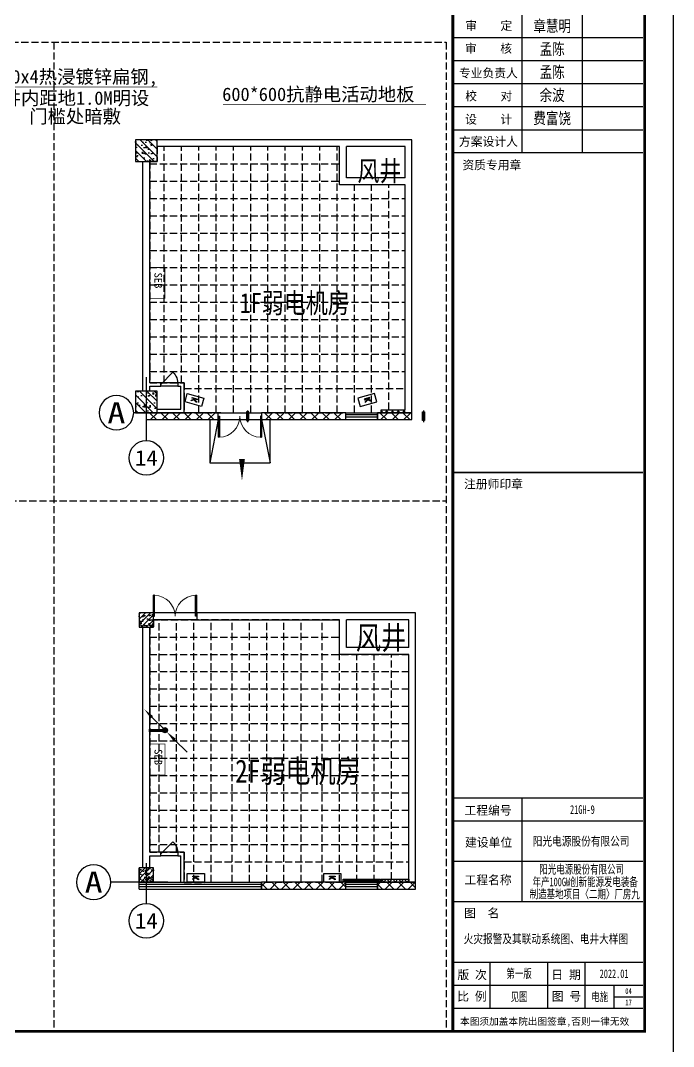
# Model space of a CAD drawing. Header units: millimetres. Extents: x -633009578 to 5705885, y -633235091 to 2571734.
# Drawn here: x 2521682 to 2544355, y 2071146 to 2106762 of the extents above; entities that cross this region are included whole.
import ezdxf
from ezdxf.enums import TextEntityAlignment as Align

# ---------------------------------------------------------------- set-up
doc = ezdxf.new("R2010")
doc.units = ezdxf.units.MM
doc.header["$LTSCALE"] = 1000
doc.header["$MEASUREMENT"] = 0
doc.linetypes.add('__DASH', pattern=[0.35, 0.25, -0.1])
doc.linetypes.add('DASH', pattern=[0.35, 0.25, -0.1])
doc.layers.get('0').update_dxf_attribs({"color": 9})
for name, color, linetype in [('A-COLUM(柱)', 255, 'Continuous'), ('A-DI-S(箭头)', 76, 'Continuous'), ('A-DOOR(门）', 4, 'Continuous'), ('A-EQPM(设备)', 15, 'Continuous'), ('A-FLOR(看线)', 8, 'Continuous'), ('A-HATH(填充)', 8, 'Continuous'), ('A-LM-QPM(设备)', 8, 'Continuous'), ('A-LM-RAIL(栏杆)', 167, 'Continuous'), ('A-STAR(楼梯)', 51, 'Continuous'), ('A-TEXT(房间)', 243, 'Continuous'), ('A-WALL(墙)', 255, 'Continuous'), ('A-WINDOW（窗）', 4, 'Continuous'), ('AXIS_TEXT', 7, 'Continuous'), ('C-AXIS(轴号)', 3, 'Continuous'), ('PUB_TEXT', 7, 'Continuous'), ('WALL', 9, 'Continuous'), ('WSB', 1, 'Continuous'), ('电-弱电平面-箭头', 3, 'Continuous'), ('电-强电平面-标注', 3, 'Continuous'), ('电-接地防雷-接地线', 132, 'Continuous'), ('设备-箱柜', 3, 'Continuous'), ('院图签、封面151013$0$PUB_TITLE', 153, 'Continuous'), ('院图签、封面151013$0$图签文字', 4, 'Continuous')]:
    doc.layers.add(name, color=color, linetype=linetype)
doc.styles.add('_TCH_AXIS', font='simhei.ttf', dxfattribs={"bigfont": 'GBCBIG'})
doc.styles.add('_TCH_DIM', font='simhei.ttf', dxfattribs={"width": 0.8, "bigfont": 'hztxt.shx'})
doc.styles.add('COMPLEX', font='simhei.ttf')
doc.styles.add('ELEC-DIM', font='simhei.ttf')
doc.styles.add('IDQSTYLE', font='simhei.ttf', dxfattribs={"width": 0.707, "bigfont": 'hztxt.shx'})
doc.styles.get("Standard").update_dxf_attribs({"font": 'simhei.ttf', "bigfont": 'hztxt.shx'})
doc.styles.add('TXT', font='simhei.ttf', dxfattribs={"width": 0.8, "bigfont": 'hztxt.shx'})
doc.styles.add('宋', font='simhei.ttf', dxfattribs={"width": 0.8})
doc.styles.add('院图签、封面151013$0$-宋体', font='simhei.ttf', dxfattribs={"width": 0.8})
doc.linetypes.add('GDLine', pattern='A,1,-3,5.8,["|",Standard,S=4,R=-45,X=-1.407,Y=-0.7],-0.1,["|",Standard,S=4,R=-45,X=-1.407,Y=-0.7],-0.1,["|",Standard,S=4,R=-45,X=-1.407,Y=-0.7],-0.1,["|",Standard,S=4,R=-45,X=-1.407,Y=-0.7],-0.1,5.8,-3,1', length=20)
pattern_1 = [(45, (-2077107.524803945, -1360793.48396524), (-200.0002033111466, 200.0002033111467), []), (135, (-2077107.524803945, -1360793.48396524), (-200.0002033111467, -200.0002033111466), [])]
pattern_2 = [(45, (-2077107.524803961, -1172844.483965243), (-200.0002033111466, 200.0002033111467), []), (135, (-2077107.524803961, -1172844.483965243), (-200.0002033111467, -200.0002033111466), [])]

# ---------------------------------------------------------------- blocks, each defined once
blk = doc.blocks.new('_AXISO')
blk.add_circle((0, 0), 0.5)
at = {"layer": 'AXIS_TEXT', "style": 'COMPLEX', "width": 1.041666666666667}
blk.add_attdef('A', text='', height=0.56, dxfattribs=at).set_placement((-0.25, -0.28), (0.25, -0.28), align=Align.FIT)
blk = doc.blocks.new('VdFDAFDFfasdgfswgre')
at = {"layer": 'A-LM-QPM(设备)'}
for p, q in [((-18.82899837940931, -406.182118716184), (32.44091908354312, -219.865729555022)), ((26.97990751266479, -333.232229411602), (5.094279481098056, -412.765245873481)), ((49.2817729152739, -324.0305588338524), (26.97990751266479, -333.232229411602)), ((26.97990751266479, -333.232229411602), (49.2817729152739, -324.0305588338524)), ((67.04131023027003, -429.8116214922629), (26.97990751266479, -333.232229411602)), ((32.44091908354312, -219.865729555022), (56.36419694311917, -226.448856712319)), ((56.36419694311917, -226.448856712319), (37.18157476373017, -296.1590703437105)), ((37.18157476373017, -296.1590703437105), (49.2817729152739, -324.0305588338524)), ((49.2817729152739, -324.0305588338524), (125.9159782715142, -245.5878820237704)), ((153.1663345098495, -253.0865434217267), (58.93851659074426, -349.0140868732706)), ((58.93851659074426, -349.0140868732706), (97.61874484550208, -438.2258171304129)), ((125.9159782715142, -245.5878820237704), (153.1663345098495, -253.0865434217267)), ((5.094279481098056, -412.765245873481), (-18.82899837940931, -406.182118716184)), ((97.61874484550208, -438.2258171304129), (67.04131023027003, -429.8116214922629))]:
    blk.add_line(p, q, dxfattribs=at)
blk.add_lwpolyline([(0, 0), (289.248551459983, -79.59444376500323), (130.0596639309078, -658.0915466849692), (-159.1888875309378, -578.4971029208973)], close=True, dxfattribs=at)
blk = doc.blocks.new('31231')
at = {"layer": 'A-EQPM(设备)', "linetype": 'DASH', "ltscale": 500}
blk.add_lwpolyline([(46963.81837394973, 1033204.040788963), (46963.81837394973, 1032804.040788963)], dxfattribs=at)
blk.add_lwpolyline([(46923.81837394973, 1033154.040788963), (47003.81837394973, 1033154.040788963), (47003.81837394973, 1032854.040788963), (46923.81837394973, 1032854.040788963)], close=True, dxfattribs=at)
blk = doc.blocks.new('$DorLib2D$00000114')
at = {"color": 0}
blk.add_line((0.4999999999999964, 3.552713678800501e-15), (-0.2071067811864751, 0.7071067811864857), dxfattribs=at)
blk.add_arc((0.5000000000013856, -1.154631945610163e-12), 1.000000000001696, 135, 180, dxfattribs=at)
blk = doc.blocks.new('$TCHSYS$WIN2D')
for p, q in [((-0.5, 0.5), (0.5, 0.5)), ((-0.5, 0.5), (-0.4999999999999999, -0.5)), ((0.5, 0.5), (0.4999999999999998, -0.5)), ((0.5, 0.1666666666666666), (-0.5, 0.1666666666666666)), ((0.5, -0.1666666666666667), (-0.5, -0.1666666666666667)), ((-0.4999999999999999, -0.5), (0.5, -0.5))]:
    blk.add_line(p, q)
blk = doc.blocks.new('$DorLib2D$00000002')
for p, q in [((-0.5, -5.684341886080802e-17), (-0.5000000000000007, 0.4875)), ((-0.4750000000000007, 0.4875), (-0.5000000000000007, 0.4875)), ((-0.475, -2.842170943040401e-17), (-0.4750000000000007, 0.4875)), ((0.475, -2.842170943040401e-17), (0.4750000000000007, 0.4875)), ((0.4750000000000007, 0.4875), (0.5000000000000007, 0.4875)), ((0.5, -5.684341886080802e-17), (0.5000000000000007, 0.4875)), ((-0.5, -5.684341886080802e-17), (-0.475, -2.842170943040401e-17)), ((0.5, -5.684341886080802e-17), (0.475, -2.842170943040401e-17))]:
    blk.add_line(p, q)
at = {"lineweight": 13}
for centre, start, end in [((-0.4875, -4.263256414560601e-17), 0, 88.53071641864632), ((0.4875, -4.263256414560601e-17), 91.4692835813537, 180)]:
    blk.add_arc(centre, 0.4875, start, end, dxfattribs=at)
blk = doc.blocks.new('_FZH')
h = blk.add_hatch()
h.set_pattern_fill('钢筋混凝土', color=256, scale=0.1, style=0)
h.set_pattern_definition([(45, (0, 0), (-0.1767766952966369, 0.1767766952966369), []), (50, (0, 0), (0.7172601826007535, -0.06275213498259512), [0.07500000000000001, -0.8250000000000001]), (355, (0, 0), (-0.138751333613, 0.7521921337000119), [0.06, -0.66]), (100.4514, (0.05977168000000001, -0.00522934), (0.5785093817140216, 0.6894395420609536), [0.06374019, -0.701142112]), (46.1842, (0, 0.2), (1.067241048625645, -0.1655190143290181), [0.1125, -1.2375]), (96.6356, (0.088936745, 0.186206693), (0.9346627055487033, 0.9741178709004418), [0.095610288, -1.051713]), (351.1842, (0, 0.2), (0.9346619451336272, 0.9741186009253247), [0.09000000000000001, -0.9900000000000001]), (21, (0.1, 0.15), (0.5969070521184617, -0.4026188906653388), [0.07500000000000001, -0.8250000000000001]), (326, (0.1, 0.15), (0.2433153319215824, 0.7251500450468529), [0.06, -0.66]), (71.4514, (0.149742233, 0.116448394), (0.84022262858149, 0.3225304967099524), [0.06374019, -0.701142112]), (37.50000000000001, (0, 0), (0.01215985531729062, 0.3328938538313115), [0, -0.652, 0, -0.67, 0, -0.6625000000000001]), (7.499999999999999, (0, 0), (0.2630695374421486, 0.3944117118823603), [0, -0.382, 0, -0.637, 0, -0.2525]), (-32.5, (-0.223, 0), (0.533822436172409, -0.02255487173437976), [0, -0.25, 0, -0.78, 0, -1.035]), (-42.5, (-0.323, 0), (0.5831861693423862, 0.1001049823323177), [0, -0.325, 0, -0.518, 0, -0.735])])
h.paths.add_polyline_path([(-0.5, -0.5), (0.5, -0.5), (0.5, 0.5), (-0.5, 0.5)])
blk.add_lwpolyline([(-0.5, -0.5), (0.5, -0.5), (0.5, 0.5), (-0.5, 0.5)], close=True)
blk = doc.blocks.new('G$CA5E46A1A')
at = {"layer": 'A-HATH(填充)'}
h = blk.add_hatch(dxfattribs=at)
h.set_pattern_fill('多孔材料', color=256, scale=100, style=0)
h.set_pattern_definition(pattern_1)
h.paths.add_polyline_path([(-10409.01636837772, 21236.85202601505), (-7909.005969004473, 21236.85202601505), (-7909.00596900424, 21476.85202601342), (-10409.01636837772, 21476.85202601342)])
h = blk.add_hatch(dxfattribs=at)
h.set_pattern_fill('多孔材料', color=256, scale=100, style=0)
h.set_pattern_definition(pattern_1)
h.paths.add_polyline_path([(-6409.005969004473, 21236.85202601505), (-3479.005967478501, 21236.85202601505), (-3479.005967478268, 21476.85202601319), (-6409.00596900424, 21476.85202601342)])
h = blk.add_hatch(dxfattribs=at)
h.set_pattern_fill('多孔材料', color=256, scale=100, style=0)
h.set_pattern_definition(pattern_1)
h.paths.add_polyline_path([(-2379.005967478268, 21236.85202601505), (-1184.005968159297, 21236.85202601482), (-1184.00596815953, 21476.85202601319), (-2379.005967478501, 21476.85202601319)])
h = blk.add_hatch(dxfattribs=at)
h.set_pattern_fill('多孔材料', color=256, scale=50, style=0)
h.set_pattern_definition([(45, (-2077207.524803945, -1360793.48396524), (-100.0001016555733, 100.0001016555733), []), (135, (-2077207.524803945, -1360793.48396524), (-100.0001016555733, -100.0001016555733), [])])
h.paths.add_polyline_path([(-2259.005968266167, 21476.85202601622), (-1424.005969025427, 21476.8520262884), (-1344.005968444049, 21543.51869269391), (-1424.005968148122, 21576.85202577687), (-2259.005968266167, 21576.85202601622)])
h = blk.add_hatch(dxfattribs=at)
h.set_pattern_fill('多孔材料', color=256, scale=100, style=0)
h.set_pattern_definition(pattern_2)
h.paths.add_polyline_path([(-6409.016380600864, 4937.596922423691), (-3479.005967494566, 4937.596922423458), (-3479.005967494333, 5177.596922426019), (-6409.016380600631, 5177.596922426252)])
h = blk.add_hatch(dxfattribs=at)
h.set_pattern_fill('多孔材料', color=256, scale=100, style=0)
h.set_pattern_definition(pattern_2)
h.paths.add_polyline_path([(-2379.005967494566, 4937.596922423458), (-1059.005968254758, 4937.596922423458), (-1059.005968254758, 5177.596922426019), (-2379.005967494333, 5177.596922426019)])
h = blk.add_hatch(dxfattribs=at)
h.set_pattern_fill('多孔材料', color=256, scale=50, style=0)
h.set_pattern_definition([(45, (-2077207.524803961, -1172844.483965243), (-100.0001016555733, 100.0001016555733), []), (135, (-2077207.524803961, -1172844.483965243), (-100.0001016555733, -100.0001016555733), [])])
h.paths.add_polyline_path([(-2259.005968282465, 5177.596922424389), (-1299.005968254758, 5177.596922424389), (-1299.005968254758, 5277.596922424389), (-2259.005968282465, 5277.596922424389)])
for p, q in [((-10659.00596825359, 5177.596922422992), (-6409.016380663263, 5177.596922422992)), ((-6409.016380663263, 5097.596922422992), (-10659.00596824475, 5097.596922422992)), ((-6409.016380663263, 5017.596922422992), (-10659.0059682359, 5017.596922422992)), ((-6409.016380663263, 4937.596922422992), (-6409.016380663263, 5177.596922422992)), ((-10659.00596822705, 4937.596922422992), (-6409.016380663263, 4937.596922422992))]:
    blk.add_line(p, q)
at = {"layer": 'A-DI-S(箭头)'}
blk.add_lwpolyline([(-7086.796171356924, 20777.78608422144, 0, 0, 0), (-7086.796171356924, 19114.78608422144, 0, 200, 0), (-7086.796171356924, 19864.78608422144, 0, 0, 0)], format="xyseb", dxfattribs=at)
at = {"layer": 'A-DOOR(门）'}
for p, q in [((-9309.005968222162, 22516.85203076433), (-9909.005968222162, 22516.85203075642)), ((-9309.005968220765, 22396.85203076433), (-9909.005968220765, 22396.85203075642)), ((-7909.005968817975, 21476.85202601459), (-6409.005968817975, 21476.85202601459)), ((-7909.005968817975, 21236.85202601459), (-6409.005968817975, 21236.85202601459)), ((-8659.005968249869, 14527.59692242928), (-10159.00596824987, 14527.59692242928)), ((-8659.005968249869, 14287.59692242928), (-10159.00596824987, 14287.59692242928)), ((-9308.99556809594, 6217.596927172272), (-9908.99556809594, 6217.596927164355)), ((-9308.995568094542, 6097.596927172272), (-9908.995568094542, 6097.596927164355))]:
    blk.add_line(p, q, dxfattribs=at)
at = {"layer": 'A-FLOR(看线)'}
blk.add_lwpolyline([(-3579.005971926032, 5177.596922436031), (-3579.005971926032, 5277.596922436031), (-2279.005971887847, 5277.596922436031), (-2279.005971887847, 5177.596922454657)], dxfattribs=at)
at = {"layer": 'A-LM-RAIL(栏杆)'}
for points in [[(-3544.005971926032, 5177.596922436031), (-3544.005971926032, 5242.596922436031), (-2314.005971887847, 5242.596922436031), (-2314.005971887847, 5177.596922454657)], [(-3514.005971926032, 5177.596922436031), (-3514.005971926032, 5212.596922436031), (-2344.005971887847, 5212.596922436031), (-2344.005971887847, 5177.596922454657)]]:
    blk.add_lwpolyline(points, dxfattribs=at)
at = {"layer": 'A-STAR(楼梯)'}
for points in [[(-8209.00596881751, 21236.85202603135), (-8209.00596881751, 19736.85202603135), (-6109.00596881751, 19736.85202603135), (-6109.00596881751, 21236.85202602483)], [(-7909.00596881751, 21236.85202603508), (-8209.00596881751, 19736.85202603135)], [(-6409.00596881751, 21236.85202603508), (-6109.00596881751, 19736.85202603135)]]:
    blk.add_lwpolyline(points, dxfattribs=at)
at = {"layer": 'A-WALL(墙)'}
for p, q in [((-3579.00596823846, 30951.85202601529), (-10034.00596800703, 30951.85202600365)), ((-3699.005968192825, 30711.85202607443), (-10034.00596800726, 30711.85202608886)), ((-3699.005968192592, 29386.85202603531), (-3699.005968192825, 30711.85202607443)), ((-1184.005968173034, 30951.85202601529), (-3579.00596823846, 30951.85202601529)), ((-3459.005968191428, 29626.85202602739), (-3459.005968191661, 30711.85202584509)), ((-1424.00596817839, 30711.85202584509), (-3459.005968191661, 30711.85202584509)), ((-1424.005968177691, 29626.85202602739), (-1424.00596817839, 30711.85202584509)), ((-1184.005968163954, 29506.85202602157), (-1184.005968173034, 30951.85202601529)), ((-10529.00596823776, 25659.35203166376), (-10529.00596825709, 30201.85202629655)), ((-10289.00596821774, 26296.85203173989), (-10289.00596814603, 30201.85202629631)), ((-1424.005968177691, 29626.85202602739), (-3459.005968191428, 29626.85202602739)), ((-1424.005968153011, 29386.85202603531), (-3699.005968192592, 29386.85202603531)), ((-1424.005968148122, 21576.85202577687), (-1424.005968153011, 29386.85202603531)), ((-1184.005968159297, 21236.85202601482), (-1184.005968163954, 29506.85202602157)), ((-10529.00596821681, 22396.8520307499), (-10529.0059681905, 26176.852031769)), ((-10289.0059682508, 22516.85203055176), (-10289.00596821774, 26296.85203173989)), ((-9909.00596897304, 22516.85203042626), (-10289.0059682508, 22516.85203055176)), ((-9909.005968971178, 22396.85203115037), (-9909.00596897304, 22516.85203042626)), ((-9089.005968495738, 22516.85203056759), (-9309.005967955803, 22516.85203043395)), ((-9309.005967955803, 22516.85203043395), (-9309.00596795394, 22396.85203115828)), ((-9089.005968495505, 21476.85202583997), (-9089.005968495738, 22516.85203056759)), ((-10529.00596805196, 22226.85202629655), (-10529.00596821681, 22396.8520307499)), ((-10289.00596781424, 22226.85202629655), (-10289.00596835883, 22396.85203095828)), ((-10289.00596835883, 22396.85203095828), (-9909.005968971178, 22396.85203115037)), ((-9309.00596795394, 22396.85203115828), (-9209.005967885489, 22396.85203097248)), ((-9209.005967885256, 21596.8520259459), (-9209.005967885489, 22396.85203097248)), ((-10034.00596800749, 21596.85203085677), (-9209.005967885256, 21596.8520259459)), ((-10034.00596800749, 21476.85203089518), (-9089.005968495505, 21476.85202583997)), ((-2259.005968266167, 21576.85202601622), (-1424.005968148122, 21576.85202577687)), ((-2259.005968266167, 21576.85202601622), (-2259.005968266167, 21476.85202601622)), ((-2259.005968266167, 21476.85202601622), (-1424.005969025427, 21476.8520262884)), ((-1424.005968159065, 21476.85202603019), (-1424.005969025427, 21476.8520262884)), ((-1424.005968159065, 21476.85202603019), (-1184.005968159065, 21476.85202603019)), ((-1184.005968159065, 21476.85202603019), (-1184.005968159065, 21576.85202601622)), ((-3579.005968254991, 14527.59692242928), (-8659.00596851157, 14527.59692238574)), ((-8659.00596851157, 14527.59692238574), (-8659.00596851157, 14287.5969224493)), ((-8659.00596851157, 14287.5969224493), (-3699.005968146026, 14287.59692245536)), ((-3699.005968146026, 13087.59692250029), (-3699.005968146026, 14287.59692245536)), ((-1059.00596814137, 14527.59692250006), (-3579.005968254991, 14527.59692242928)), ((-3459.00596814556, 13327.5969222968), (-3459.00596814556, 14287.59692250006)), ((-1299.005968141602, 14287.59692250006), (-3459.00596814556, 14287.59692250006)), ((-1299.005968141602, 13327.5969222968), (-1299.005968141602, 14287.59692250006)), ((-1059.005968254758, 13207.59692242928), (-1059.00596814137, 14527.59692250006)), ((-10529.00596834254, 8783.596928113373), (-10529.00596823962, 14027.59692245256)), ((-10289.00596825173, 9997.596928147832), (-10289.0059681565, 14027.59692245256)), ((-1299.005968141602, 13327.5969222968), (-3459.00596814556, 13327.5969222968)), ((-1059.005968254758, 4937.596922423458), (-1059.005968254758, 13207.59692242928)), ((-1299.005968270125, 13087.59692250029), (-3699.005968146026, 13087.59692250029)), ((-1299.005968254758, 5177.596922424156), (-1299.005968270125, 13087.59692250029)), ((-10289.00596831203, 6217.596927454928), (-10289.00596825173, 9997.596928147832)), ((-10529.00596825173, 6097.596927157836), (-10529.00596825103, 9877.59692811314)), ((-10529.00596811529, 5677.596922452562), (-10529.00596825173, 6097.596927157836)), ((-9908.995568876155, 6217.596927262843), (-10289.00596831203, 6217.596927454928)), ((-10289.00596829131, 6097.596927454928), (-9908.995568874292, 6097.59692732594)), ((-10289.00596841285, 5677.596922452562), (-10289.00596829131, 6097.596927454928)), ((-9908.995568874292, 6097.59692732594), (-9908.995568876155, 6217.596927262843)), ((-9088.995568276616, 6217.596927470993), (-9308.995567858918, 6217.596927270759)), ((-9308.995567858918, 6217.596927270759), (-9308.995567857055, 6097.596927333623)), ((-9308.995567857055, 6097.596927333623), (-9208.995568199549, 6097.596927468898)), ((-9208.995568181155, 5177.596922424156), (-9208.995568199549, 6097.596927468898)), ((-9088.995568181155, 5177.596922412748), (-9088.995568276616, 6217.596927470993)), ((-10659.00596822705, 4937.596922422992), (-10659.00596830877, 5677.596922424389)), ((-9208.995568181155, 5177.596922424156), (-9088.995568181155, 5177.596922412748)), ((-2259.005968282465, 5277.596922424389), (-1299.005968254758, 5277.596922424389)), ((-2259.005968282465, 5277.596922424389), (-2259.005968282465, 5177.596922424389)), ((-2259.005968282465, 5177.596922424389), (-1299.005968254758, 5177.596922424389)), ((-1299.005968254758, 5277.596922424389), (-1299.005968254758, 5177.596922424389)), ((-1299.005968254758, 5177.596922424156), (-1059.005968254758, 5177.596922424156))]:
    blk.add_line(p, q, dxfattribs=at)
at = {"layer": 'C-AXIS(轴号)'}
for p, q in [((-10409.0059682196, 22713.4185008849), (-10409.0059682196, 20507.44237114955)), ((-7819.326156912139, 21476.85202601599), (-10848, 21476.85202601599)), ((-10409.00596824754, 5839.548461212311), (-10409.00596824754, 4438.187267542351)), ((-9664.002984117717, 5177.596922408789), (-11637.99999998789, 5177.596922408789))]:
    blk.add_line(p, q, dxfattribs=at)
at = {"layer": 'WALL'}
for p, q in [((-7909.00596900424, 21476.85202601342), (-10409.01636837772, 21476.85202601342)), ((-10409.01636837772, 21476.85202601342), (-10409.01636837772, 21236.85202601505)), ((-7909.005969004473, 21236.85202601505), (-7909.00596900424, 21476.85202601342)), ((-3479.005967478268, 21476.85202601319), (-6409.00596900424, 21476.85202601342)), ((-6409.00596900424, 21476.85202601342), (-6409.005969004473, 21236.85202601505)), ((-3479.005967478501, 21236.85202601505), (-3479.005967478268, 21476.85202601319)), ((-1184.00596815953, 21476.85202601319), (-2379.005967478501, 21476.85202601319)), ((-2379.005967478501, 21476.85202601319), (-2379.005967478268, 21236.85202601505)), ((-10409.01636837772, 21236.85202601505), (-7909.005969004473, 21236.85202601505)), ((-6409.005969004473, 21236.85202601505), (-3479.005967478501, 21236.85202601505)), ((-2379.005967478268, 21236.85202601505), (-1184.005968159297, 21236.85202601482)), ((-3479.005967494333, 5177.596922426019), (-6409.016380600631, 5177.596922426252)), ((-6409.016380600631, 5177.596922426252), (-6409.016380600864, 4937.596922423691)), ((-3479.005967494566, 4937.596922423458), (-3479.005967494333, 5177.596922426019)), ((-1059.005968254758, 5177.596922426019), (-2379.005967494333, 5177.596922426019)), ((-2379.005967494333, 5177.596922426019), (-2379.005967494566, 4937.596922423458)), ((-6409.016380600864, 4937.596922423691), (-3479.005967494566, 4937.596922423458)), ((-2379.005967494566, 4937.596922423458), (-1059.005968254758, 4937.596922423458))]:
    blk.add_line(p, q, dxfattribs=at)
at = {"layer": '设备-箱柜', "color": 8, "linetype": '__DASH'}
blk.add_lwpolyline([(-53601.5, 34335.5), (0, 34335.5), (0, 0), (-53601.5, 0)], close=True, dxfattribs=at)
for points in [[(-13615.5, 34335.5), (-13615.5, 0)], [(-27771.5, 18418.5), (0, 18418.5)]]:
    blk.add_lwpolyline(points, dxfattribs=at)
at = {"layer": 'A-COLUM(柱)', "xscale": 750, "yscale": 750, "zscale": 750, "rotation": 270}
for p in [(-10409.0059682196, 30576.85202601599), (-10409.0059682196, 21851.85202601599)]:
    blk.add_blockref('_FZH', p, dxfattribs=at)
at = {"layer": 'A-COLUM(柱)', "xscale": 500, "yscale": 500, "zscale": 500}
for p in [(-10409.00596823567, 14277.59692242439), (-10409.00596823567, 5427.596922424389)]:
    blk.add_blockref('_FZH', p, dxfattribs=at)
at = {"layer": 'A-DOOR(门）', "xscale": -600, "yscale": 600, "zscale": 600}
for p in [(-9609.005968221463, 22456.85203076038), (-9608.99556809524, 6157.596927168313)]:
    blk.add_blockref('$DorLib2D$00000114', p, dxfattribs=at)
at = {"layer": 'A-DOOR(门）', "extrusion": (0, 0, -1), "xscale": -1500, "yscale": 1500, "zscale": 1500, "rotation": 180.0000000000016}
blk.add_blockref('$DorLib2D$00000002', (7159.005968817975, 21356.85202601459), dxfattribs=at)
at = {"layer": 'A-DOOR(门）', "extrusion": (0, 0, -1), "xscale": -1500, "yscale": 1500, "zscale": 1500}
blk.add_blockref('$DorLib2D$00000002', (9409.005968249869, 14407.59692242928), dxfattribs=at)
at = {"layer": 'A-EQPM(设备)', "color": 6, "xscale": -1}
blk.add_blockref('31231', (40069.82681715954, -1011651.874001121), dxfattribs=at)
at = {"layer": 'A-EQPM(设备)', "color": 6}
blk.add_blockref('31231', (-47747.82434129063, -1011651.874001121), dxfattribs=at)
at = {"layer": 'A-LM-QPM(设备)'}
for p, rotation in [((-8407.583356522955, 21981.30878341617), 270), ((-8393.58547871979, 5477.596922424156), 285.3856598443907), ((-3649.565256399335, 5477.596922424156), 285.3856598443907)]:
    blk.add_blockref('VdFDAFDFfasdgfswgre', p, dxfattribs=dict(at, rotation=rotation))
at = {"layer": 'A-LM-QPM(设备)', "xscale": -1, "rotation": 89.99999999999993}
blk.add_blockref('VdFDAFDFfasdgfswgre', (-3060.4141676086, 21981.30878341617), dxfattribs=at)
at = {"layer": 'A-WINDOW（窗）', "xscale": -1100, "yscale": 240, "zscale": 1100}
for p, rotation in [((-2929.005967425415, 21356.85202601436), 179.9999999999984), ((-2929.005967441713, 5057.596922422759), 179.9999999999986)]:
    blk.add_blockref('$TCHSYS$WIN2D', p, dxfattribs=dict(at, rotation=rotation))
at = {"layer": 'C-AXIS(轴号)'}
ref = blk.add_blockref('_AXISO', (-11448, 21476.85202601599), dxfattribs=dict(at, xscale=-1200, yscale=1200, zscale=1200))
ref.add_attrib('A', 'A', dxfattribs={"layer": 'AXIS_TEXT', "height": 728.8863382706847, "style": '_TCH_AXIS'}).set_placement((-11760.37985925889, 21112.40885688062), (-11135.62014074111, 21112.40885688062), align=Align.FIT)
ref = blk.add_blockref('_AXISO', (-10409.0059682196, 19907.44237114955), dxfattribs=dict(at, xscale=1200, yscale=1200, zscale=1200))
ref.add_attrib('A', '14', dxfattribs={"layer": 'AXIS_TEXT', "height": 538.4142193627346, "style": '_TCH_AXIS'}).set_placement((-10806.40693965415, 19638.23526146822), (-10011.60499678506, 19638.23526146822), align=Align.FIT)
ref = blk.add_blockref('_AXISO', (-12237.99999998789, 5177.596922408789), dxfattribs=dict(at, xscale=-1200, yscale=1200, zscale=1200))
ref.add_attrib('A', 'A', dxfattribs={"layer": 'AXIS_TEXT', "height": 728.8863382706847, "style": '_TCH_AXIS'}).set_placement((-12550.37985924678, 4813.153753273655), (-11925.62014072901, 4813.153753273655), align=Align.FIT)
ref = blk.add_blockref('_AXISO', (-10409.00596824754, 3838.187267542351), dxfattribs=dict(at, xscale=1200, yscale=1200, zscale=1200))
ref.add_attrib('A', '14', dxfattribs={"layer": 'AXIS_TEXT', "height": 538.4142193627346, "style": '_TCH_AXIS'}).set_placement((-10806.40693968209, 3568.98015786102), (-10011.60499681323, 3568.98015786102), align=Align.FIT)
at = {"layer": 'A-TEXT(房间)', "color": 4, "style": 'TXT', "width": 0.8}
for s, p in [('风井', (-3078.928430014057, 29519.38184223208)), ('1F弱电机房', (-7163.007019650657, 24933.58515812503))]:
    blk.add_text(s, height=700, dxfattribs=at).set_placement(p)
at = {"layer": 'PUB_TEXT', "style": '_TCH_DIM', "width": 0.8}
for s, p in [('风井', (-3133.010289807105, 13262.97955823713)), ('2F弱电机房', (-7324.507019666722, 8634.330054533202))]:
    blk.add_text(s, height=800, dxfattribs=at).set_placement(p)
blk = doc.blocks.new('HC001524')
at = {"color": 0, "linetype": 'Continuous', "const_width": 0.3}
blk.add_lwpolyline([(5, 2.5), (-5, 2.5), (-5, -2.5), (5, -2.5)], close=True, dxfattribs=at)
at = {"color": 0, "style": 'IDQSTYLE', "width": 0.7}
for tag, p in [('AF', (-1.5, -1.25)), ('PSFHATT', (7, -2.5))]:
    blk.add_attdef(tag, p, '', height=2.5, dxfattribs=at)
blk = doc.blocks.new('*X134')
at = {"color": 0, "linetype": 'Continuous'}
for p, q in [((192.590110055903, 446.7242872143482), (193.9264208598343, 448.0605980182795)), ((192.6512440212146, 447.2096852483717), (193.4410228258108, 447.9994640529679)), ((192.666080612941, 446.3759937026742), (194.2747143715083, 447.9846274612416)), ((192.8122309321682, 446.0978799531896), (194.552828120993, 447.8384771420143)), ((193.0126674313866, 445.874052383696), (194.7766556904866, 447.6380406427959)), ((193.2651240367983, 445.7022449203958), (194.9484631537868, 447.3855840373842)), ((193.5780466605768, 445.5909034754624), (195.0598045987202, 447.0726614136058)), ((193.9838870800477, 445.5724798262212), (195.0782282479613, 446.6668209941349))]:
    blk.add_line(p, q, dxfattribs=at)
blk = doc.blocks.new('HC001445')
at = {"color": 0, "linetype": 'Continuous'}
for p, q in [((0.1320978050268309, 0.05776119327106244), (3.237590705501646, 3.232738715067399)), ((-5.469508829517324, -5.531426259851287), (-2.364015929042509, -2.356448738054951))]:
    blk.add_line(p, q, dxfattribs=at)
for points in [[(3.237590705501646, 3.232738715067399, 0.8, 0, 0), (5.189490166405335, 5.119309791711203, 0, 0, 0)], [(-2.364015929042509, -2.356448738054951, 0.8, 0, 0), (-0.4121164681388194, -0.4698776614111466, 0, 0, 0)]]:
    blk.add_lwpolyline(points, format="xyseb", dxfattribs=at)
blk.add_circle((0, 0), 0.625, dxfattribs=at)
at = {"color": 0, "linetype": 'Continuous', "xscale": 0.5, "yscale": 0.5, "zscale": 0.5}
blk.add_blockref('*X134', (-96.91845018383214, -223.4069038532592), dxfattribs=at)
at = {"color": 0, "style": 'IDQSTYLE', "width": 0.7}
blk.add_attdef('PSFHATT', (7.189490166405335, -5.531426259851287), '', height=2.5, dxfattribs=at)
blk = doc.blocks.new('G$C30390A01')
at = {"layer": '院图签、封面151013$0$图签文字', "color": 6, "style": '院图签、封面151013$0$-宋体', "width": 0.6999999999970896}
for s, p in [('阳光电源股份有限公司', (459.5, -424.3157917149365)), ('年产100GW创新能源发电装备', (223.5, -862.3157917149365)), ('制造基地项目〈二期〉厂房九', (125, -1284.815791714936))]:
    blk.add_text(s, height=300, dxfattribs=at).set_placement(p)
blk = doc.blocks.new('建筑图框_A0')
for p, q in [((118900, 0), (118900, 84100)), ((117900, 1000), (117900, 83100))]:
    blk.add_line(p, q)
at = {"layer": '院图签、封面151013$0$PUB_TITLE'}
for p, q in [((115738.0804010462, 31500.85481560859), (115738.0804010462, 37099.99750283407)), ((111238.0804010471, 35499.99750283337), (117838.0804010471, 35499.99750283337)), ((111238.0804010471, 34699.99750283291), (117838.0804010471, 34699.99750283291)), ((111238.0804010471, 33899.99750283244), (117838.0804010471, 33899.99750283244)), ((111238.0804010471, 33099.99750283197), (117838.0804010471, 33099.99750283197)), ((111238.0804010471, 32299.99750283151), (117838.0804010471, 32299.99750283151)), ((112538.0804010471, 1800.302357987501), (112538.0804010471, 3411.377268723445)), ((114538.0804009559, 1800.302357987501), (114538.0804010751, 3411.377268723445)), ((115838.0804010071, 1800.302357987501), (115838.0804011263, 3411.377268818906)), ((111238.0804010471, 2600.075247356435), (117838.0804010471, 2600.075247434201)), ((116838.0804010145, 1800.30235789204), (116838.080401062, 2600.075247410685)), ((116838.0804010378, 2200.075247410685), (117838.0804010471, 2200.075247410685))]:
    blk.add_line(p, q, dxfattribs=at)
blk.add_lwpolyline([(0, 0), (118900, 0), (118900, 84100), (0, 84100)], close=True, dxfattribs=at)
at = {"layer": '院图签、封面151013$0$PUB_TITLE', "const_width": 100}
blk.add_lwpolyline([(2500, 1000), (117900, 1000), (117900, 83100), (2500, 83100)], close=True, dxfattribs=at)
at = {"layer": '院图签、封面151013$0$PUB_TITLE'}
for points, const_width in [([(111238.0804010471, 1000.00033656368), (111238.0804010471, 83099.99466911657)], 100), ([(113638.0804010462, 31500.85481560859), (113638.0804010462, 37099.99750283407)], 48), ([(111238.0804010471, 31499.99750283104), (117838.0804010471, 31499.99750283104)], 48), ([(111238.0804010471, 20399.99750283267), (117838.0804010471, 20399.99750283267)], 48), ([(111238.0804010471, 9100.424278954277), (117838.0804010471, 9100.424278954277)], 48), ([(111238.0804010471, 9100.424278954277), (117838.0804010471, 9100.424278954277)], 48), ([(113638.080401035, 5500.424278954277), (113638.080401035, 9100.424278954277)], 48), ([(111238.0804010471, 8300.424278954277), (117838.0804010471, 8300.424278954277)], 48), ([(111238.0804010471, 8300.424278954277), (117838.0804010471, 8300.424278954277)], 48), ([(111238.0804010471, 6900.424278954277), (117838.0804010471, 6900.424278954277)], 48), ([(111238.0804010471, 6900.424278954277), (117838.0804010471, 6900.424278954277)], 48), ([(111238.0804010471, 5500.424278954277), (117838.0804010471, 5500.424278954277)], 48), ([(111238.0804010471, 5500.424278954277), (117838.0804010471, 5500.424278954277)], 48), ([(111238.0804010471, 3400.377268745564), (117838.0804010471, 3400.377268842421)], 48), ([(111238.0804010471, 1800.075247312896), (117838.0804010471, 1800.075247409754)], 48)]:
    blk.add_lwpolyline(points, dxfattribs=dict(at, const_width=const_width))
at = {"layer": '院图签、封面151013$0$PUB_TITLE', "style": '院图签、封面151013$0$-宋体'}
for s, height, p in [('审    定', 300, (111668.5189795326, 35760.48640015768)), ('审    核', 300, (111659.2540891003, 34969.29796374473)), ('专业负责人', 300, (111448.9606953207, 34113.95822089352)), ('校    对', 300, (111667.5958626335, 33315.28861516155)), ('设    计', 300, (111663.7391630001, 32508.21069052862)), ('方案设计人', 300, (111449.8447241373, 31737.82644990133)), ('资质专用章', 300, (111569.9541128464, 30920.95718844584)), ('注册师印章', 300, (111628.2988747554, 19847.09549448988)), ('工程编号', 300, (111643.6423691232, 8519.40334894997)), ('建设单位', 300, (111663.1740834191, 7408.867110208841)), ('工程名称', 300, (111643.7722556544, 6103.935959587572)), ('图  名', 300, (111627.6527542304, 4952.196892154403)), ('版 次', 300, (111396.6347825378, 2810.852558068233)), ('日 期', 300, (114657.9513408858, 2814.041955975583)), ('比 例', 300, (111390.3630291317, 2062.774497441249)), ('图 号', 300, (114672.0700870473, 2063.437237576582)), ('本图须加盖本院出图签章,否则一律无效', 240, (111487.7928277319, 1223.615756703308))]:
    blk.add_text(s, height=height, dxfattribs=at).set_placement(p)
at = {"layer": '院图签、封面151013$0$图签文字', "color": 6, "style": '院图签、封面151013$0$-宋体'}
for tag, height, width, p in [('工程主持人', 400, 0.8000000000029104, (114688.0804010462, 36699.5688464453)), ('审定', 400, 0.8000000000029104, (114688.0804010462, 35899.56884644483)), ('审核', 400, 0.8000000000029104, (114688.0804010462, 35099.56884644437)), ('专业负责人', 400, 0.8000000000029104, (114688.0804010462, 34299.5688464439)), ('校对', 400, 0.8000000000029104, (114688.0804010462, 33499.56884644344)), ('设计', 400, 0.8000000000029104, (114688.0804010462, 32699.56884644297)), ('方案设计人', 400, 0.8000000000029104, (114688.0804010462, 31900.42615922005)), ('工程编号', 300, 0.6999999999970896, (115738.0804010411, 8700.424278954277)), ('版次', 300, 0.6999999999970896, (113538.0804010311, 3005.726258059498)), ('日期', 300, 0.6999999999970896, (116838.0804010863, 3000.226258123759)), ('图号', 200, 0.6999999999970896, (117338.0804010546, 2400.075247410685)), ('比例', 300, 0.6999999999970896, (113538.0804010015, 2200.188802679535)), ('图号_X施', 300, 0.6999999999970896, (116338.0804010404, 2200.188802651362)), ('图号_总数', 200, 0.6999999999970896, (117338.0804010425, 2000.075247410219))]:
    blk.add_attdef(tag, text='', height=height, dxfattribs=dict(at, width=width)).set_placement(p, align=Align.MIDDLE_CENTER)
at = {"layer": '院图签、封面151013$0$图签文字', "color": 6, "style": '院图签、封面151013$0$-宋体', "width": 0.7}
for tag, p in [('建设单位_001', (115735.8856235607, 7446.21079580821)), ('工程名称_001', (115733.5260729989, 6045.368099178996)), ('图名_001', (114542.8818887114, 4059.656552180292))]:
    blk.add_attdef(tag, p, '', height=300, dxfattribs=at)

msp = doc.modelspace()

# ---------------------------------------------------------------- linework, layer by layer
at = {"layer": 'WSB', "color": 3}
for points in [[(2526435.8570665, 2104455.791372719, 21.6, 21.6, 0), (2520457.754398716, 2104455.791372719, 4.32, 4.32, 0), (2520114.505968313, 2103000.743538606, 4.32, 4.32, 0)], [(2535760.786154642, 2103836.591666474, 21.6, 21.6, 0), (2528711.039487086, 2103836.591666474, 4.32, 4.32, 0), (2528711.039487086, 2101586.950161749, 0, 0, 0)]]:
    msp.add_lwpolyline(points, format="xyseb", dxfattribs=at)
at = {"layer": '电-强电平面-标注', "color": 3, "linetype": '__DASH'}
for points in [[(2526170.000000167, 2101873.243539057), (2526170.000000062, 2094188.243543312), (2527369.999999817, 2094188.243543313), (2527369.999994254, 2093148.2435386), (2534200.000000047, 2093148.243538777), (2534200.000000047, 2093248.243538777), (2535035.000000165, 2093248.243538537), (2535035.000000165, 2101058.243538796), (2532760.000000121, 2101058.243538796), (2532760.000000123, 2102383.243538835), (2526425.000000094, 2102383.243538849), (2526425.000000094, 2101873.243538776), (2526170.000000167, 2101873.243539057)], [(2526675.000000164, 2094188.243543313), (2526675.000000164, 2102383.243538847)], [(2527275.000000164, 2094188.243543313), (2527275.000000164, 2102383.243538847)], [(2527875.000000164, 2093148.243538753), (2527875.000000164, 2102383.243538846)], [(2528475.000000164, 2093148.243538768), (2528475.000000164, 2102383.243538844)], [(2529075.000000164, 2093148.243538737), (2529075.000000164, 2102383.243538843)], [(2529675.000000164, 2093148.243538753), (2529675.000000164, 2102383.243538842)], [(2530275.000000164, 2093148.243538768), (2530275.000000164, 2102383.243538841)], [(2530875.000000164, 2093148.243538737), (2530875.000000164, 2102383.243538839)], [(2531475.000000164, 2093148.243538753), (2531475.000000164, 2102383.243538838)], [(2532075.000000164, 2093148.243538768), (2532075.000000164, 2102383.243538836)], [(2532675.000000164, 2093148.243538737), (2532675.000000164, 2102383.243538835)], [(2526170.000000166, 2101783.243538836), (2532760.000000122, 2101783.243538836)], [(2526170.000000158, 2101183.243538836), (2532760.000000121, 2101183.243538836)], [(2533275.000000164, 2093148.243538753), (2533275.000000164, 2101058.243538796)], [(2533875.000000164, 2093148.243538768), (2533875.000000164, 2101058.243538796)], [(2534475.000000164, 2093248.243538698), (2534475.000000164, 2101058.243538796)], [(2526170.000000149, 2100583.243538836), (2535035.000000121, 2100583.243538836)], [(2526170.000000142, 2099983.243538836), (2535035.000000129, 2099983.243538836)], [(2526170.000000133, 2099383.243538836), (2535035.000000137, 2099383.243538836)], [(2526170.000000125, 2098783.243538836), (2535035.000000145, 2098783.243538836)], [(2526170.000000117, 2098183.243538836), (2535035.000000153, 2098183.243538836)], [(2526170.000000108, 2097583.243538836), (2535035.000000106, 2097583.243538836)], [(2526170.000000101, 2096983.243538836), (2535035.000000113, 2096983.243538836)], [(2526170.000000092, 2096383.243538836), (2535035.000000121, 2096383.243538836)], [(2526170.000000084, 2095783.243538836), (2535035.000000129, 2095783.243538836)], [(2526170.000000076, 2095183.243538836), (2535035.000000137, 2095183.243538836)], [(2526170.000000068, 2094583.243538836), (2535035.000000145, 2094583.243538836)], [(2527369.999998721, 2093983.243538836), (2535035.000000153, 2093983.243538836)], [(2526170.000000167, 2085698.988435325), (2526170.000000062, 2077888.988439927), (2527369.999999817, 2077888.988439928), (2527369.999994254, 2076843.164448107), (2534200.000000047, 2076854.812422267), (2534200.000000047, 2076948.988435304), (2535160.000000051, 2076948.988435065), (2535160.000000051, 2084758.988435261), (2532760.000000121, 2084758.988435261), (2532760.000000123, 2085958.988435205), (2526300.000000078, 2085958.988435219), (2526300.000000078, 2085698.988435045), (2526170.000000167, 2085698.988435325)], [(2526200.749294838, 2085958.98843521), (2532760.000000123, 2085958.98843521)], [(2526500.000005485, 2077888.988439928), (2526500.000005485, 2085958.98843521)], [(2527100.000005485, 2077888.988439928), (2527100.000005485, 2085958.98843521)], [(2527700.000005485, 2076854.403123029), (2527700.000005485, 2085958.98843521)], [(2528300.000005485, 2076850.088426898), (2528300.000005485, 2085958.98843521)], [(2529030.000002743, 2076851.333378743), (2529030.000002743, 2085958.98843521)], [(2529630.000002743, 2076852.356626838), (2529630.000002743, 2085958.98843521)], [(2530230.000002743, 2076853.379874933), (2530230.000002743, 2085958.98843521)], [(2530830.000002743, 2076854.403123029), (2530830.000002743, 2085958.98843521)], [(2531430.000002743, 2076850.088426898), (2531430.000002743, 2085958.98843521)], [(2532160, 2076851.333378743), (2532160, 2085958.98843521)], [(2532760, 2076852.356626838), (2532760, 2085802.488435069)], [(2526170.000000163, 2085358.98843521), (2532760.000000122, 2085358.98843521)], [(2526170.000000155, 2084758.98843521), (2535160.749294933, 2084758.98843521)], [(2533360, 2076853.379874933), (2533360, 2084758.988435261)], [(2533960, 2076854.403123029), (2533960, 2084758.988435261)], [(2534560, 2076948.988435215), (2534560, 2084758.988435261)], [(2526170.000000147, 2084157.785673097), (2535160.749294933, 2084157.785673097)], [(2526170.000000138, 2083557.785673097), (2535160.749294933, 2083557.785673097)], [(2526170.000000131, 2082957.785673097), (2535160.749294933, 2082957.785673097)], [(2526170.000000122, 2082357.785673097), (2535160.749294933, 2082357.785673097)], [(2526170.000000114, 2081756.582910983), (2535160.749294933, 2081756.582910983)], [(2526170.000000106, 2081156.582910983), (2535160.749294933, 2081156.582910983)], [(2526170.000000098, 2080556.582910983), (2535160.749294933, 2080556.582910983)], [(2526170.00000009, 2079956.582910983), (2535160.749294933, 2079956.582910983)], [(2526170.000000082, 2079355.380148869), (2535160.749294933, 2079355.380148869)], [(2526170.000000074, 2078755.380148869), (2535160.749294933, 2078755.380148869)], [(2526170.000000066, 2078155.380148869), (2535160.749294933, 2078155.380148869)], [(2527369.999998043, 2077555.380148869), (2535160.749294933, 2077555.380148869)]]:
    msp.add_lwpolyline(points, dxfattribs=at)
at = {"layer": '电-接地防雷-接地线', "linetype": 'GDLine', "ltscale": 0.1, "const_width": 100}
msp.add_lwpolyline([(2526133.796864368, 2082118.799433375), (2526671.005968313, 2082118.799433375)], dxfattribs=at)

# ---------------------------------------------------------------- block references
at = {"layer": '电-弱电平面-箭头', "color": 4, "xscale": 140, "yscale": 140, "zscale": 140, "rotation": 90}
msp.add_blockref('HC001445', (2526698.840065949, 2082123.224923374), dxfattribs=at)
at = {"layer": '设备-箱柜'}
ref = msp.add_blockref('建筑图框_A0', (2425455.291295354, 2070671.39151276), dxfattribs=at)
ref.add_attrib('审定', '章慧明', dxfattribs={"layer": '院图签、封面151013$0$图签文字', "color": 6, "height": 400, "style": '院图签、封面151013$0$-宋体', "width": 0.8000000000029104}).set_placement((2540143.3716964, 2106570.960359205), align=Align.MIDDLE_CENTER)
ref.add_attrib('审核', '孟陈', dxfattribs={"layer": '院图签、封面151013$0$图签文字', "color": 6, "height": 400, "style": '院图签、封面151013$0$-宋体', "width": 0.8000000000029104}).set_placement((2540143.3716964, 2105770.960359205), align=Align.MIDDLE_CENTER)
ref.add_attrib('专业负责人', '孟陈', dxfattribs={"layer": '院图签、封面151013$0$图签文字', "color": 6, "height": 400, "style": '院图签、封面151013$0$-宋体', "width": 0.8000000000029104}).set_placement((2540143.3716964, 2104970.960359205), align=Align.MIDDLE_CENTER)
ref.add_attrib('校对', '余波', dxfattribs={"layer": '院图签、封面151013$0$图签文字', "color": 6, "height": 400, "style": '院图签、封面151013$0$-宋体', "width": 0.8000000000029104}).set_placement((2540143.3716964, 2104170.960359204), align=Align.MIDDLE_CENTER)
ref.add_attrib('设计', '费富饶', dxfattribs={"layer": '院图签、封面151013$0$图签文字', "color": 6, "height": 400, "style": '院图签、封面151013$0$-宋体', "width": 0.8000000000029104}).set_placement((2540143.3716964, 2103370.960359204), align=Align.MIDDLE_CENTER)
ref.add_attrib('图号_总数', '17', dxfattribs={"layer": '院图签、封面151013$0$图签文字', "color": 6, "height": 200, "style": '院图签、封面151013$0$-宋体', "width": 0.6999999999970896}).set_placement((2542793.371696397, 2072671.466760171), align=Align.MIDDLE_CENTER)
ref.add_attrib('图号', '04', dxfattribs={"layer": '院图签、封面151013$0$图签文字', "color": 6, "height": 200, "style": '院图签、封面151013$0$-宋体', "width": 0.6999999999970896}).set_placement((2542793.371696409, 2073071.466760171), align=Align.MIDDLE_CENTER)
ref.add_attrib('图号_X施', '电施', dxfattribs={"layer": '院图签、封面151013$0$图签文字', "color": 6, "height": 300, "style": '院图签、封面151013$0$-宋体', "width": 0.6999999999970896}).set_placement((2541793.371696395, 2072871.580315412), align=Align.MIDDLE_CENTER)
ref.add_attrib('日期', '2022.01', dxfattribs={"layer": '院图签、封面151013$0$图签文字', "color": 6, "height": 300, "style": '院图签、封面151013$0$-宋体', "width": 0.6999999999970896}).set_placement((2542293.371696441, 2073671.617770884), align=Align.MIDDLE_CENTER)
ref.add_attrib('比例', '见图', dxfattribs={"layer": '院图签、封面151013$0$图签文字', "color": 6, "height": 300, "style": '院图签、封面151013$0$-宋体', "width": 0.6999999999970896}).set_placement((2538993.371696356, 2072871.58031544), align=Align.MIDDLE_CENTER)
ref.add_attrib('版次', '第一版', dxfattribs={"layer": '院图签、封面151013$0$图签文字', "color": 6, "height": 300, "style": '院图签、封面151013$0$-宋体', "width": 0.6999999999970896}).set_placement((2538993.371696386, 2073677.11777082), align=Align.MIDDLE_CENTER)
ref.add_attrib('图名_001', '火灾报警及其联动系统图、电井大样图', (2537068.203157075, 2074731.048064941), dxfattribs={"layer": '院图签、封面151013$0$图签文字', "color": 6, "height": 300, "style": '院图签、封面151013$0$-宋体', "width": 0.8})
ref.add_attrib('建设单位_001', '阳光电源股份有限公司', (2539468.20315707, 2078119.287701827), dxfattribs={"layer": '院图签、封面151013$0$图签文字', "color": 6, "height": 300, "style": '院图签、封面151013$0$-宋体', "width": 0.8})
ref.add_attrib('工程编号', '21GH-9', dxfattribs={"layer": '院图签、封面151013$0$图签文字', "color": 6, "height": 300, "style": '院图签、封面151013$0$-宋体', "width": 0.6999999999970896}).set_placement((2541193.371696395, 2079371.815791715), align=Align.MIDDLE_CENTER)
for name, p in [('G$CA5E46A1A', (2536459.005968313, 2071671.39151276)), ('G$C30390A01', (2539238.5, 2077571.815791715))]:
    msp.add_blockref(name, p, dxfattribs=at)
ref = msp.add_blockref('HC001524', (2526427.875705606, 2097654.683851572), dxfattribs=dict(at, xscale=-107.52, yscale=107.52, zscale=107.52, rotation=89.99999999999984))
ref.add_attrib('AF', 'SEB', (2526330.362647033, 2098011.495999618), dxfattribs={"layer": '0', "color": 0, "height": 268.8, "rotation": 270, "style": 'ELEC-DIM'})
ref = msp.add_blockref('HC001524', (2526430.37570559, 2081108.92874798), dxfattribs=dict(at, xscale=-107.52, yscale=107.52, zscale=107.52, rotation=89.99999999999993))
ref.add_attrib('AF', 'SEB', (2526332.862647017, 2081465.740896027), dxfattribs={"layer": '0', "color": 0, "height": 268.8, "rotation": 270, "style": 'ELEC-DIM'})

# ---------------------------------------------------------------- texts
at = {"layer": 'WSB', "color": 3, "style": '宋'}
for s, p in [('-40x4热浸镀锌扁钢,', (2520727.873371315, 2104578.011731917)), ('管井内距地1.0M明设', (2520426.463049053, 2103836.866619507)), ('600*600抗静电活动地板', (2528685.476260054, 2103968.080298104)), ('门槛处暗敷', (2521986.005968313, 2103199.89151276))]:
    msp.add_text(s, height=466.5599999999999, dxfattribs=at).set_placement(p)

doc.saveas('drawing.dxf')
